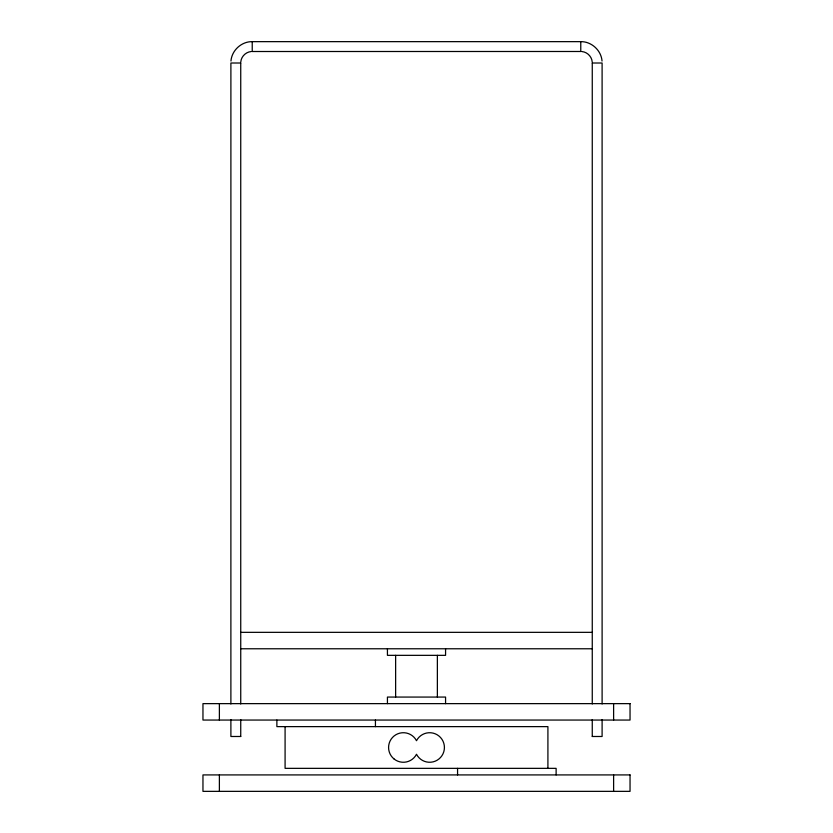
<?xml version="1.0" encoding="UTF-8"?>
<svg xmlns="http://www.w3.org/2000/svg" width="833" height="833" viewBox="0 0 833 833"><rect width="100%" height="100%" fill="white"/><g stroke="black" fill="none" stroke-linecap="round" stroke-linejoin="round"><path stroke-width="1.25" d="M230.97 61.048C231.741 50.376 241.539 41.442 252.232 41.65L580.768 41.65C591.461 41.442 601.259 50.376 602.03 61.048M240.789 61.954C241.195 56.582 245.808 51.958 251.181 51.552M240.716 63.006L230.897 63.006L230.887 703.979M592.284 63.006L602.103 63.006L602.113 703.979M240.81 632.341L592.19 632.341M240.81 648.772L592.19 648.772M240.716 736.487L230.897 736.487L230.887 719.587M592.284 736.487L602.103 736.487L602.113 719.587M581.819 51.552C587.192 51.958 591.805 56.582 592.211 61.954M613.619 703.635L613.619 720.056M613.619 774.919L613.619 791.35M592.263 63.006L592.263 703.979M592.263 719.587L592.263 736.487M580.768 41.671L580.768 51.49L252.232 51.511L252.232 41.671M556.121 774.919L556.121 768.349L285.084 768.349L285.084 726.626M547.916 768.349L547.916 726.626L276.879 726.626L276.879 720.056M457.567 768.349L457.567 774.919M445.572 648.772L445.572 655.342L387.428 655.342L387.428 648.772M445.572 703.635L445.572 697.065L387.428 697.065L387.428 703.635M437.367 655.342L437.367 697.065M395.633 655.342L395.633 697.065M375.433 720.056L375.433 726.626M240.737 63.006L240.737 703.979M240.737 719.587L240.737 736.487M219.381 703.635L219.381 720.056M219.381 774.919L219.381 791.35M630.04 703.635L202.96 703.635L202.96 720.056L630.04 720.056L630.04 703.635M630.04 774.919L202.96 774.919L202.96 791.35L630.04 791.35L630.04 774.919M394.04 758.967A14.786 14.786 0 0 0 416.5 754.261A14.786 14.786 0 0 0 438.96 758.967A14.786 14.786 0 0 0 438.96 736.018A14.786 14.786 0 0 0 416.5 740.714A14.786 14.786 0 0 0 394.04 736.018A14.786 14.786 0 0 0 394.04 758.967"/></g></svg>
